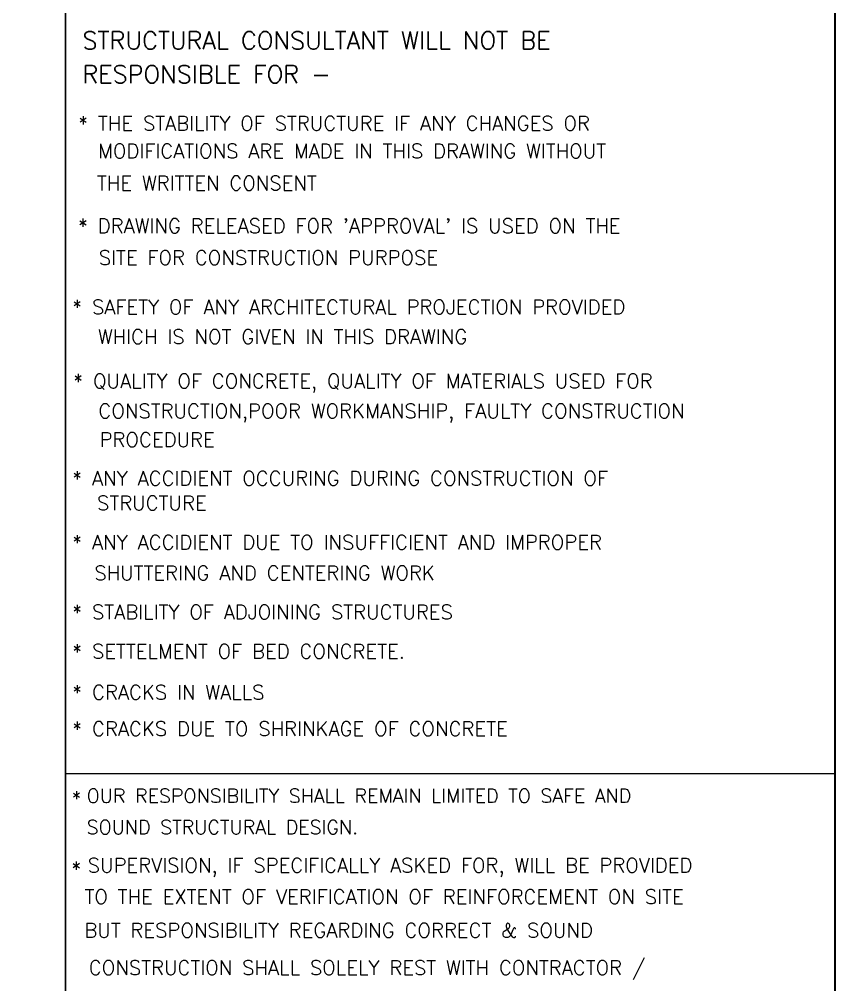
# Model space of a CAD drawing. Header units: inches. Extents: x 332 to 524, y 371 to 463.
# Drawn here: x 383.39 to 392.81, y 395.64 to 406.79 of the extents above; entities that cross this region are included whole.
import ezdxf

# ---------------------------------------------------------------- set-up
doc = ezdxf.new("R2010")
doc.units = ezdxf.units.IN
doc.header["$MEASUREMENT"] = 0
doc.layers.add('BORDER', color=7, linetype='Continuous', lineweight=25)
doc.styles.add('SIMPLEX', font='simplex.shx')

msp = doc.modelspace()

# ---------------------------------------------------------------- linework, layer by layer
at = {"layer": 'BORDER', "lineweight": 30}
msp.add_line((383.9214, 415.7197, 2510.4241), (383.9214, 375.4161, 2510.4241), dxfattribs=at)
at = {"layer": 'BORDER'}
msp.add_line((392.8066, 398.0778, 2510.4241), (383.9214, 398.0778, 2510.4241), dxfattribs=at)
at = {"layer": 'BORDER', "lineweight": 35, "elevation": 2510.4241}
msp.add_lwpolyline([(392.8066, 375.4143), (334.0706, 375.3486), (334.0706, 415.7197), (392.8066, 415.7197)], close=True, dxfattribs=at)

# ---------------------------------------------------------------- texts
at = {"layer": 'BORDER', "lineweight": 25, "style": 'SIMPLEX'}
for s, height, p in [('STRUCTURAL CONSULTANT WILL NOT BE ', 0.203473, (384.1181, 406.4434, 2510.4241)), ('RESPONSIBLE FOR -', 0.203473, (384.1181, 406.0529, 2510.4241)), ('* THE STABILITY OF STRUCTURE IF ANY CHANGES OR ', 0.165946, (384.0703, 405.5047, 2510.4241)), (' MODIFICATIONS ARE MADE IN THIS DRAWING WITHOUT  ', 0.165946, (384.1852, 405.1847, 2510.4241)), (' THE WRITTEN CONSENT', 0.165946, (384.1722, 404.8142, 2510.4241)), ("* DRAWING RELEASED FOR 'APPROVAL' IS USED ON THE", 0.165946, (384.0676, 404.3214, 2510.4241)), (' SITE FOR CONSTRUCTION PURPOSE', 0.165946, (384.1931, 403.9555, 2510.4241)), ('* SAFETY OF ANY ARCHITECTURAL PROJECTION PROVIDED ', 0.165946, (384.0003, 403.3851, 2510.4241)), (' WHICH IS NOT GIVEN IN THIS DRAWING', 0.165946, (384.1818, 403.0408, 2510.4241)), ('* QUALITY OF CONCRETE, QUALITY OF MATERIALS USED FOR', 0.165946, (384.0122, 402.5289, 2510.4241)), ('CONSTRUCTION,POOR WORKMANSHIP, FAULTY CONSTRUCTION ', 0.165946, (384.3026, 402.1846, 2510.4241)), ('PROCEDURE', 0.16595, (384.3161, 401.8534, 2510.4241)), ('* ANY ACCIDIENT OCCURING DURING CONSTRUCTION OF ', 0.165946, (384.0011, 401.4063, 2510.4241)), ('STRUCTURE', 0.16595, (384.2874, 401.1203, 2510.4241)), ('* ANY ACCIDIENT DUE TO INSUFFICIENT AND IMPROPER', 0.165946, (384.0011, 400.6689, 2510.4241)), ('SHUTTERING AND CENTERING WORK', 0.165946, (384.2549, 400.3139, 2510.4241)), ('* STABILITY OF ADJOINING STRUCTURES ', 0.165946, (384.0011, 399.862, 2510.4241)), ('* SETTELMENT OF BED CONCRETE.', 0.165946, (384.0011, 399.4086, 2510.4241)), ('* CRACKS IN WALLS', 0.165946, (384.0011, 398.9369, 2510.4241)), ('* CRACKS DUE TO SHRINKAGE OF CONCRETE', 0.165946, (384.0011, 398.5144, 2510.4241)), ('OUR RESPONSIBILITY SHALL REMAIN LIMITED TO SAFE AND ', 0.161117, (384.1666, 397.7447, 2510.4241)), ('SOUND STRUCTURAL DESIGN.', 0.161117, (384.1666, 397.3803, 2510.4241)), ('SUPERVISION, IF SPECIFICALLY ASKED FOR, WILL BE PROVIDED ', 0.165946, (384.1792, 396.9385, 2510.4241)), ('TO THE EXTENT OF VERIFICATION OF REINFORCEMENT ON SITE', 0.165946, (384.1415, 396.5753, 2510.4241)), (' BUT RESPONSIBILITY REGARDING CORRECT & SOUND ', 0.165946, (384.026, 396.1887, 2510.4241)), ('CONSTRUCTION SHALL SOLELY REST WITH CONTRACTOR / ', 0.165946, (384.1919, 395.7562, 2510.4241))]:
    msp.add_text(s, height=height, dxfattribs=at).set_placement(p)
at = {"layer": 'BORDER', "style": 'SIMPLEX'}
for p in [(383.9931, 397.7127, 2510.4241), (383.99, 396.899, 2510.4241)]:
    msp.add_text('*', height=0.1659, dxfattribs=at).set_placement(p)

doc.saveas('drawing.dxf')
